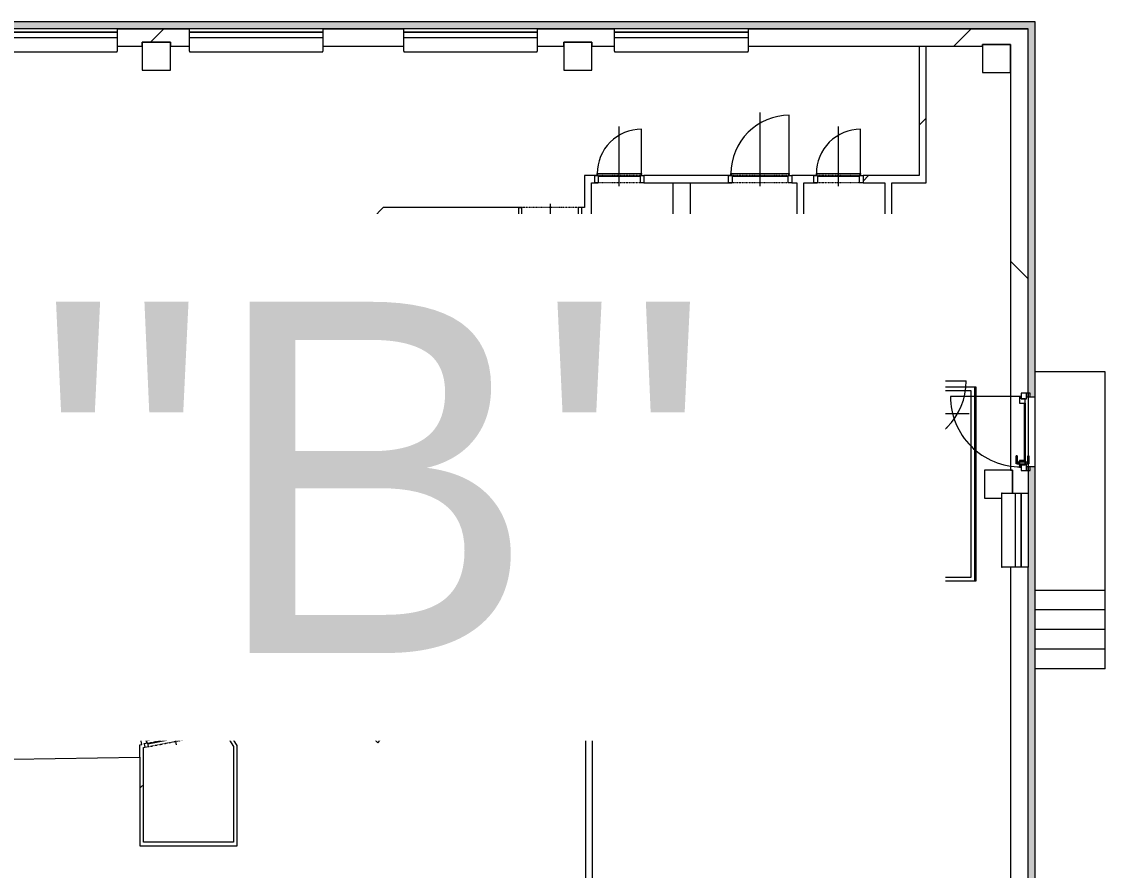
# Model space of a CAD drawing. Header units: millimetres. Extents: x 48671 to 278361, y -45352 to 20466.
# Drawn here: x 198728 to 214153, y -4219 to 7864 of the extents above; entities that cross this region are included whole.
import ezdxf

# ---------------------------------------------------------------- set-up
doc = ezdxf.new("R2010")
doc.units = ezdxf.units.MM
doc.linetypes.add('Čerchovaná se dvěma tečkami', pattern=[2.59, 1, -0.53, 0, -0.53, 0, -0.53])
for name, color, linetype, lineweight in [('A-AREA', 32, 'Continuous', 13), ('A-DOOR', 31, 'Continuous', 13), ('A-DOOR-FRAM', 31, 'Continuous', 25), ('A-FLOR', 192, 'Continuous', 13), ('A-FLOR-HRAL', 11, 'Continuous', 13), ('A-GENM', 13, 'Continuous', 13), ('A-GLAZ', 151, 'Continuous', 13), ('A-GLAZ-SILL', 1, 'Continuous', 13), ('A-WALL', 113, 'Continuous', 13), ('A-WALL-PATT', 111, 'Continuous', 35), ('G-ANNO-TEXT', 231, 'Continuous', 9), ('I-FURN', 30, 'Continuous', 13), ('S-COLS', 52, 'Continuous', 13), ('S-STRS', 31, 'Continuous', 13), ('S-STRS-MBND', 31, 'Continuous', 13)]:
    doc.layers.add(name, color=color, linetype=linetype, lineweight=lineweight)
doc.styles.add('Arial_3', font='arial.ttf', dxfattribs={"height": 5000})
pattern_1 = [(45, (128745, 0), (-7184.2, 7184.2), []), (45, (131618, 0), (-7184.2, 7184.2), []), (45, (137366, 0), (-4310.5, 10057.9), [4064, -2032, 67.06, -1964.94])]
pattern_2 = [(45, (128744.6, 0), (-4242.64, 4242.64), [])]
pattern_3 = [(45, (128745, 0), (-7184.2, 7184.2), []), (45, (131618, -3e-12), (-7184.2, 7184.2), []), (45, (137366, -7e-12), (-4310.5, 10057.9), [4064, -2032, 67.06, -1964.94])]

# ---------------------------------------------------------------- blocks, each defined once
blk = doc.blocks.new('OKNO_2k_ - OKNO_2k_1900x1400-1963744-Mapka _ závislý 4')
at = {"layer": 'A-GLAZ', "lineweight": 9}
for p, q in [((-950, 126), (950, 126)), ((-950, 75), (-950, 126)), ((950, 75), (-950, 75)), ((-950, 75), (950, 75)), ((-950, -5), (-950, 75)), ((950, 126), (950, 75)), ((950, 75), (950, -5)), ((950, -5), (-950, -5))]:
    blk.add_line(p, q, dxfattribs=at)
blk = doc.blocks.new('Betonový čtvercový sloup - 400 x 400-2030943-Mapka _ závislý 4')
at = {"layer": 'S-COLS', "lineweight": 9}
h = blk.add_hatch(dxfattribs=at)
h.set_pattern_fill('FP_205', color=256, style=0, pattern_type=2)
h.set_pattern_definition([(45, (-77898, -1279), (-7184.2, 7184.2), []), (45, (-75025, -1279), (-7184.2, 7184.2), []), (45, (-69277, -1279), (-4310.5, 10057.9), [4064, -2032, 67.06, -1964.94])])
h.paths.add_polyline_path([(200, -200), (200, 200), (-200, 200), (-200, -200)])
for p, q in [((200, 200), (-200, 200)), ((-200, 200), (-200, -200)), ((200, -200), (200, 200)), ((-200, -200), (200, -200))]:
    blk.add_line(p, q, dxfattribs=at)
blk = doc.blocks.new('Betonový čtvercový sloup - 400 x 400-V89-Mapka _ závislý 4')
at = {"layer": 'S-COLS', "lineweight": 9}
h = blk.add_hatch(dxfattribs=at)
h.set_pattern_fill('FP_206', color=256, style=0, pattern_type=2)
h.set_pattern_definition([(45, (-71899, -1279), (-7184.2, 7184.2), []), (45, (-69026, -1279), (-7184.2, 7184.2), []), (45, (-63278, -1279), (-4310.5, 10057.9), [4064, -2032, 67.06, -1964.94])])
h.paths.add_polyline_path([(200, -200), (200, 200), (-200, 200), (-200, -200)])
for p, q in [((200, 200), (-200, 200)), ((-200, 200), (-200, -200)), ((200, -200), (200, 200)), ((-200, -200), (200, -200))]:
    blk.add_line(p, q, dxfattribs=at)
blk = doc.blocks.new('OKNO_1k - OKNO_1k_900x550-2034296-Mapka _ závislý 4')
at = {"layer": 'A-GLAZ', "lineweight": 9}
for p, q in [((-525, 126), (525, 126)), ((-525, 25), (-525, 126)), ((525, 25), (-525, 25)), ((-525, 25), (525, 25)), ((-525, -55), (-525, 25)), ((525, 126), (525, 25)), ((525, 25), (525, -55)), ((525, -55), (-525, -55))]:
    blk.add_line(p, q, dxfattribs=at)
blk = doc.blocks.new('parapet s nosem_vnitní - parapet s nosem_vnitní-1688577-Mapka _ závislý 4')
at = {"layer": 'A-GENM', "lineweight": 9}
for p, q in [((-525, -190), (-525, 0)), ((525, 0), (525, -190)), ((-525, -190), (-525, -200)), ((-525, -200), (525, -200)), ((-525, -200), (525, -200)), ((525, -200), (525, -190))]:
    blk.add_line(p, q, dxfattribs=at)
blk = doc.blocks.new('parapet s nosem_vnitní - parapet s nosem_vnitní-1349022-Mapka _ závislý 4')
at = {"layer": 'A-GENM', "lineweight": 9}
for p, q in [((-950, -190), (-950, 0)), ((950, 0), (950, -190)), ((-950, -190), (-950, -200)), ((-950, -200), (950, -200)), ((-950, -200), (950, -200)), ((950, -200), (950, -190))]:
    blk.add_line(p, q, dxfattribs=at)
blk = doc.blocks.new('OKNO_dvere vchod_1k_nadsvetlik - vstupni dvere 1000_2200-1689678-Mapka _ závislý 4')
at = {"layer": 'A-GLAZ', "lineweight": 9}
for p, q in [((-990, -20), (-1040, -20)), ((-1040, -20), (-1040, -71)), ((-1040, -70), (-1040, -150)), ((-960, -70), (-1040, -70)), ((-1040, -71), (-990, -71)), ((-1040, -150), (-960, -150)), ((-995, -150), (-995, -1155)), ((-960, -150), (-995, -150)), ((-995, -150), (-995, -170)), ((-990, -71), (-990, -20)), ((-960, -150), (-960, -70)), ((-960, -90), (-960, -150)), ((-900, -90), (-960, -90)), ((-900, -170), (-900, -90)), ((-900, -90), (-80, -90)), ((-147, -40), (-37, -40)), ((-37, -40), (-147, -40)), ((-147, -53), (-147, -40)), ((-147, -40), (-147, -53)), ((-147, -53), (-37, -53)), ((-37, -53), (-147, -53)), ((-20, -90), (-80, -90)), ((-80, -90), (-80, -170)), ((-70, -80), (-70, -180)), ((-24, -80), (-70, -80)), ((-24, -80), (-70, -80)), ((-24, -80), (-70, -80)), ((-24, -80), (-70, -80)), ((-57, -53), (-57, -207)), ((-37, -53), (-57, -53)), ((-37, -53), (-57, -53)), ((-51, -80), (-43, -80)), ((-51, -80), (-43, -80)), ((-37, -40), (-37, -53)), ((-37, -40), (-37, -53)), ((-37, -207), (-37, -53)), ((-24, -180), (-24, -80)), ((-24, -180), (-24, -151)), ((60, -70), (-20, -70)), ((-20, -70), (-20, -150)), ((-20, -150), (-20, -90)), ((-20, -150), (60, -150)), ((15, -150), (-20, -150)), ((60, -20), (10, -20)), ((10, -20), (10, -71)), ((10, -71), (60, -71)), ((15, -170), (15, -150)), ((60, -71), (60, -20)), ((60, -150), (60, -70)), ((-995, -170), (-900, -170)), ((-147, -207), (-37, -207)), ((-37, -207), (-147, -207)), ((-147, -207), (-147, -220)), ((-147, -220), (-147, -207)), ((-147, -220), (-37, -220)), ((-37, -220), (-147, -220)), ((-80, -170), (15, -170)), ((-70, -180), (-24, -180)), ((-70, -180), (-24, -180)), ((-70, -180), (-24, -180)), ((-70, -180), (-24, -180)), ((-57, -207), (-37, -207)), ((-57, -207), (-37, -207)), ((-43, -180), (-51, -180)), ((-43, -180), (-51, -180)), ((-37, -207), (-37, -220)), ((-37, -207), (-37, -220))]:
    blk.add_line(p, q, dxfattribs=at)
blk.add_arc((-995, -150), 1005, 270, 0, dxfattribs=at)
at = {"layer": 'A-GLAZ-SILL', "lineweight": 9}
blk.add_line((-1040, -50), (60, -50), dxfattribs=at)
blk = doc.blocks.new('DVERE_1k_oblozka - DD03_01_600x1970_koupelna-2058719-Mapka _ závislý 4')
at = {"layer": 'A-DOOR', "lineweight": 9}
for p, q in [((-315, 47), (-315, 707)), ((0, -103), (0, 747)), ((-300, 47), (-350, 47)), ((-350, 47), (-350, -53)), ((315, 77), (-315, 77)), ((-315, 77), (-315, 62)), ((-315, 62), (-300, 62)), ((-300, -53), (-300, 47)), ((-300, 37), (300, 37)), ((205, 77), (-205, 77)), ((300, 62), (315, 62)), ((350, 47), (300, 47)), ((300, 47), (300, -53)), ((315, 62), (315, 77)), ((315, 77), (315, 47)), ((350, -53), (350, 47)), ((-350, -53), (-300, -53)), ((300, -53), (350, -53))]:
    blk.add_line(p, q, dxfattribs=at)
at = {"layer": 'A-DOOR', "linetype": 'Čerchovaná se dvěma tečkami', "lineweight": 9}
for p, q in [((-300, 47), (300, 47)), ((-300, -53), (300, -53))]:
    blk.add_line(p, q, dxfattribs=at)
at = {"layer": 'A-DOOR', "lineweight": 9}
blk.add_arc((-315, 77), 630, 360, 90, dxfattribs=at)
at = {"layer": 'A-DOOR-FRAM', "lineweight": 9}
for p, q in [((-300, 47), (-350, 47)), ((-300, -53), (-300, 47)), ((300, 47), (300, -53)), ((300, 47), (350, 47)), ((-350, -53), (-300, -53)), ((350, -53), (300, -53))]:
    blk.add_line(p, q, dxfattribs=at)
blk = doc.blocks.new('DVERE_1k_oblozka - DD03_01_600x1970_koupelna-2058716-Mapka _ závislý 4')
at = {"layer": 'A-DOOR', "lineweight": 9}
for p, q in [((-350, 53), (-300, 53)), ((-350, -47), (-350, 53)), ((-300, 53), (-300, -47)), ((0, 103), (0, -747)), ((300, 53), (350, 53)), ((300, -47), (300, 53)), ((350, 53), (350, -47)), ((-300, -47), (-350, -47)), ((-315, -47), (-315, -707)), ((-315, -62), (-300, -62)), ((-315, -77), (-315, -62)), ((315, -77), (-315, -77)), ((-300, -37), (300, -37)), ((205, -77), (-205, -77)), ((350, -47), (300, -47)), ((300, -62), (315, -62)), ((315, -77), (315, -47)), ((315, -62), (315, -77))]:
    blk.add_line(p, q, dxfattribs=at)
at = {"layer": 'A-DOOR', "linetype": 'Čerchovaná se dvěma tečkami', "lineweight": 9}
for p, q in [((-300, 53), (300, 53)), ((-300, -47), (300, -47))]:
    blk.add_line(p, q, dxfattribs=at)
at = {"layer": 'A-DOOR', "lineweight": 9}
blk.add_arc((-315, -77), 630, 270, 0, dxfattribs=at)
at = {"layer": 'A-DOOR-FRAM', "lineweight": 9}
for p, q in [((-350, 53), (-300, 53)), ((-300, 53), (-300, -47)), ((300, -47), (300, 53)), ((350, 53), (300, 53)), ((-300, -47), (-350, -47)), ((300, -47), (350, -47))]:
    blk.add_line(p, q, dxfattribs=at)
blk = doc.blocks.new('DVERE_1k_oblozka - DD03_01_900x1970-2058718-Mapka _ závislý 4')
at = {"layer": 'A-DOOR', "lineweight": 9}
for p, q in [((-465, 47), (-465, 1007)), ((0, -103), (0, 1047)), ((-450, 47), (-500, 47)), ((-500, 47), (-500, -53)), ((465, 77), (-465, 77)), ((-465, 77), (-465, 62)), ((-465, 62), (-450, 62)), ((-450, -53), (-450, 47)), ((-450, 37), (450, 37)), ((355, 77), (-355, 77)), ((450, 62), (465, 62)), ((500, 47), (450, 47)), ((450, 47), (450, -53)), ((465, 62), (465, 77)), ((465, 77), (465, 47)), ((500, -53), (500, 47)), ((-500, -53), (-450, -53)), ((450, -53), (500, -53))]:
    blk.add_line(p, q, dxfattribs=at)
at = {"layer": 'A-DOOR', "linetype": 'Čerchovaná se dvěma tečkami', "lineweight": 9}
for p, q in [((-450, 47), (450, 47)), ((-450, -53), (450, -53))]:
    blk.add_line(p, q, dxfattribs=at)
at = {"layer": 'A-DOOR', "lineweight": 9}
blk.add_arc((-465, 77), 930, 360, 90, dxfattribs=at)
at = {"layer": 'A-DOOR-FRAM', "lineweight": 9}
for p, q in [((-450, 47), (-500, 47)), ((-450, -53), (-450, 47)), ((450, 47), (450, -53)), ((450, 47), (500, 47)), ((-500, -53), (-450, -53)), ((500, -53), (450, -53))]:
    blk.add_line(p, q, dxfattribs=at)
blk = doc.blocks.new('DVERE_1k_oblozka - DD03_01_800x1970_koupelna-1930961-Mapka _ závislý 4')
at = {"layer": 'A-DOOR', "lineweight": 9}
for p, q in [((-415, 72), (-415, 932)), ((0, -128), (0, 972)), ((-400, 72), (-450, 72)), ((-450, 72), (-450, -78)), ((415, 102), (-415, 102)), ((-415, 102), (-415, 87)), ((-415, 87), (-400, 87)), ((-400, -78), (-400, 72)), ((-400, 62), (400, 62)), ((305, 102), (-305, 102)), ((400, 87), (415, 87)), ((450, 72), (400, 72)), ((400, 72), (400, -78)), ((415, 87), (415, 102)), ((415, 102), (415, 72)), ((450, -78), (450, 72)), ((-450, -78), (-400, -78)), ((400, -78), (450, -78))]:
    blk.add_line(p, q, dxfattribs=at)
at = {"layer": 'A-DOOR', "linetype": 'Čerchovaná se dvěma tečkami', "lineweight": 9}
for p, q in [((-400, 72), (400, 72)), ((-400, -78), (400, -78))]:
    blk.add_line(p, q, dxfattribs=at)
at = {"layer": 'A-DOOR', "lineweight": 9}
blk.add_arc((-415, 102), 830, 360, 90, dxfattribs=at)
at = {"layer": 'A-DOOR-FRAM', "lineweight": 9}
for p, q in [((-400, 72), (-450, 72)), ((-400, -78), (-400, 72)), ((400, 72), (400, -78)), ((400, 72), (450, 72)), ((-450, -78), (-400, -78)), ((450, -78), (400, -78))]:
    blk.add_line(p, q, dxfattribs=at)
blk = doc.blocks.new('DVERE_1k_oblozka - DD03_01_600x1970_koupelna-2058720-Mapka _ závislý 4')
at = {"layer": 'A-DOOR', "lineweight": 9}
for p, q in [((0, -128), (0, 772)), ((-315, 72), (-315, 732)), ((-300, 72), (-350, 72)), ((-350, 72), (-350, -78)), ((315, 102), (-315, 102)), ((-315, 102), (-315, 87)), ((-315, 87), (-300, 87)), ((-300, -78), (-300, 72)), ((-300, 62), (300, 62)), ((205, 102), (-205, 102)), ((300, 87), (315, 87)), ((350, 72), (300, 72)), ((300, 72), (300, -78)), ((315, 87), (315, 102)), ((315, 102), (315, 72)), ((350, -78), (350, 72)), ((-350, -78), (-300, -78)), ((300, -78), (350, -78))]:
    blk.add_line(p, q, dxfattribs=at)
at = {"layer": 'A-DOOR', "linetype": 'Čerchovaná se dvěma tečkami', "lineweight": 9}
for p, q in [((-300, 72), (300, 72)), ((-300, -78), (300, -78))]:
    blk.add_line(p, q, dxfattribs=at)
at = {"layer": 'A-DOOR', "lineweight": 9}
blk.add_arc((-315, 102), 630, 360, 90, dxfattribs=at)
at = {"layer": 'A-DOOR-FRAM', "lineweight": 9}
for p, q in [((-300, 72), (-350, 72)), ((-300, -78), (-300, 72)), ((300, 72), (300, -78)), ((300, 72), (350, 72)), ((-350, -78), (-300, -78)), ((350, -78), (300, -78))]:
    blk.add_line(p, q, dxfattribs=at)
blk = doc.blocks.new('DVERE_1k_oblozka - DD03_01_800x1970_koupelna-2058714-Mapka _ závislý 4')
at = {"layer": 'A-DOOR', "lineweight": 9}
for p, q in [((0, -103), (0, 947)), ((-415, 47), (-415, 907)), ((-400, 47), (-450, 47)), ((-450, 47), (-450, -53)), ((415, 77), (-415, 77)), ((-415, 77), (-415, 62)), ((-415, 62), (-400, 62)), ((-400, -53), (-400, 47)), ((-400, 37), (400, 37)), ((305, 77), (-305, 77)), ((400, 62), (415, 62)), ((450, 47), (400, 47)), ((400, 47), (400, -53)), ((415, 62), (415, 77)), ((415, 77), (415, 47)), ((450, -53), (450, 47)), ((-450, -53), (-400, -53)), ((400, -53), (450, -53))]:
    blk.add_line(p, q, dxfattribs=at)
at = {"layer": 'A-DOOR', "linetype": 'Čerchovaná se dvěma tečkami', "lineweight": 9}
for p, q in [((-400, 47), (400, 47)), ((-400, -53), (400, -53))]:
    blk.add_line(p, q, dxfattribs=at)
at = {"layer": 'A-DOOR', "lineweight": 9}
blk.add_arc((-415, 77), 830, 360, 90, dxfattribs=at)
at = {"layer": 'A-DOOR-FRAM', "lineweight": 9}
for p, q in [((-400, 47), (-450, 47)), ((-400, -53), (-400, 47)), ((400, 47), (400, -53)), ((400, 47), (450, 47)), ((-450, -53), (-400, -53)), ((450, -53), (400, -53))]:
    blk.add_line(p, q, dxfattribs=at)
blk = doc.blocks.new('DVERE_1k_oblozka - DD03_01_800x1970_koupelna-2058717-Mapka _ závislý 4')
at = {"layer": 'A-DOOR', "lineweight": 9}
for p, q in [((-450, 53), (-400, 53)), ((-450, -47), (-450, 53)), ((-400, 53), (-400, -47)), ((0, 103), (0, -947)), ((400, 53), (450, 53)), ((400, -47), (400, 53)), ((450, 53), (450, -47)), ((-400, -47), (-450, -47)), ((-415, -47), (-415, -907)), ((-415, -62), (-400, -62)), ((-415, -77), (-415, -62)), ((415, -77), (-415, -77)), ((-400, -37), (400, -37)), ((305, -77), (-305, -77)), ((450, -47), (400, -47)), ((400, -62), (415, -62)), ((415, -77), (415, -47)), ((415, -62), (415, -77))]:
    blk.add_line(p, q, dxfattribs=at)
at = {"layer": 'A-DOOR', "linetype": 'Čerchovaná se dvěma tečkami', "lineweight": 9}
for p, q in [((-400, 53), (400, 53)), ((-400, -47), (400, -47))]:
    blk.add_line(p, q, dxfattribs=at)
at = {"layer": 'A-DOOR', "lineweight": 9}
blk.add_arc((-415, -77), 830, 270, 0, dxfattribs=at)
at = {"layer": 'A-DOOR-FRAM', "lineweight": 9}
for p, q in [((-450, 53), (-400, 53)), ((-400, 53), (-400, -47)), ((400, -47), (400, 53)), ((450, 53), (400, 53)), ((-400, -47), (-450, -47)), ((400, -47), (450, -47))]:
    blk.add_line(p, q, dxfattribs=at)
blk = doc.blocks.new('Typ horního madla - Horní madlo_Vnitřní_-2021735-Mapka _ závislý 4')
at = {"layer": 'A-FLOR-HRAL', "lineweight": 9}
for p, q in [((81250, 2608), (81250, 2658)), ((82650, 2658), (81250, 2658)), ((83549, 2658), (82650, 2658)), ((83549, -97), (83549, 2658)), ((82650, 2608), (81250, 2608)), ((83499, 2608), (82650, 2608)), ((83499, -47), (83499, 2608)), ((78696, -47), (78696, -97)), ((78696, -47), (80352, -47)), ((78696, -97), (80375, -97)), ((80375, -97), (80352, -47)), ((80352, -47), (82336, -47)), ((80375, -97), (82336, -97)), ((82336, -47), (83499, -47)), ((82336, -97), (83549, -97))]:
    blk.add_line(p, q, dxfattribs=at)
blk = doc.blocks.new('Typ horního madla - Horní madlo_Vnitřní_-2021751-Mapka _ závislý 4')
at = {"layer": 'A-FLOR-HRAL', "lineweight": 9}
for p, q in [((80970, 1459), (80970, 1509)), ((82295, 1509), (80970, 1509)), ((82295, 1459), (80970, 1459)), ((82420, 1509), (82295, 1509)), ((82370, 1459), (82295, 1459)), ((82370, 1384), (82370, 1459)), ((82420, 1384), (82420, 1509)), ((82370, 1102), (82370, 1384)), ((82420, 1052), (82420, 1384)), ((78976, 1102), (78976, 1052)), ((78976, 1102), (79816, 1102)), ((79839, 1052), (79816, 1102)), ((79816, 1102), (82336, 1102)), ((82336, 1102), (82370, 1102)), ((78976, 1052), (79839, 1052)), ((79839, 1052), (82336, 1052)), ((82336, 1052), (82420, 1052))]:
    blk.add_line(p, q, dxfattribs=at)
blk = doc.blocks.new('Kóje - Kóje-2061615-Mapka _ závislý 4')
at = {"layer": 'I-FURN', "lineweight": 9}
for p, q in [((73972, 4123), (73684, 3825)), ((74108, 3991), (73972, 4123)), ((74160, 4045), (74108, 3991)), ((75065, 2804), (74160, 4045)), ((73684, 3825), (73821, 3702)), ((73821, 3702), (74611, 2602)), ((75368, 1291), (75065, 2804)), ((74611, 2602), (74886, 1290)), ((74886, 1290), (74622, -49)), ((75112, -258), (75417, 1291)), ((75417, 1291), (75368, 1291)), ((74622, -49), (73878, -1154)), ((74236, -1556), (75112, -258)), ((67354, -981), (67091, -1259)), ((67689, -1216), (67354, -981)), ((67482, -1523), (67689, -1216)), ((73878, -1154), (72768, -1878)), ((67091, -1259), (67482, -1523)), ((73001, -2362), (74236, -1556)), ((68519, -1773), (68311, -2082)), ((68684, -1884), (68519, -1773)), ((68884, -1916), (68684, -1884)), ((68827, -2280), (68884, -1916)), ((72768, -1878), (72572, -1920)), ((72572, -1920), (72641, -2243)), ((68311, -2082), (68530, -2229)), ((69814, -2080), (69752, -2440)), ((70006, -2113), (69814, -2080)), ((71421, -2104), (70006, -2113)), ((71617, -2065), (71421, -2104)), ((71694, -2425), (71617, -2065)), ((68530, -2229), (68827, -2280)), ((72641, -2243), (72895, -2194)), ((72895, -2194), (73001, -2362)), ((69752, -2440), (69855, -2458)), ((69855, -2458), (69855, -2638)), ((71665, -2430), (71694, -2425)), ((71665, -2606), (71665, -2430)), ((69855, -2638), (71665, -2606))]:
    blk.add_line(p, q, dxfattribs=at)
blk = doc.blocks.new('DVERE_1k_oblozka - DD03_01_800x1970_koupelna-2042788-Mapka _ závislý 4')
at = {"layer": 'A-DOOR', "lineweight": 9}
for p, q in [((-415, 22), (-415, 882)), ((0, -78), (0, 922)), ((-400, 22), (-450, 22)), ((-450, 22), (-450, -28)), ((415, 52), (-415, 52)), ((-415, 52), (-415, 37)), ((-415, 37), (-400, 37)), ((-400, -28), (-400, 22)), ((-400, 12), (400, 12)), ((305, 52), (-305, 52)), ((400, 37), (415, 37)), ((450, 22), (400, 22)), ((400, 22), (400, -28)), ((415, 37), (415, 52)), ((415, 52), (415, 22)), ((450, -28), (450, 22)), ((-450, -28), (-400, -28)), ((400, -28), (450, -28))]:
    blk.add_line(p, q, dxfattribs=at)
at = {"layer": 'A-DOOR', "linetype": 'Čerchovaná se dvěma tečkami', "lineweight": 9}
for p, q in [((-400, 22), (400, 22)), ((-400, -28), (400, -28))]:
    blk.add_line(p, q, dxfattribs=at)
at = {"layer": 'A-DOOR', "lineweight": 9}
blk.add_arc((-415, 52), 830, 360, 90, dxfattribs=at)
at = {"layer": 'A-DOOR-FRAM', "lineweight": 9}
for p, q in [((-400, 22), (-450, 22)), ((-400, -28), (-400, 22)), ((400, 22), (400, -28)), ((400, 22), (450, 22)), ((-450, -28), (-400, -28)), ((450, -28), (400, -28))]:
    blk.add_line(p, q, dxfattribs=at)

msp = doc.modelspace()

# ---------------------------------------------------------------- hatches: boundary and pattern name
at = {"layer": 'A-WALL-PATT', "lineweight": 9}
msp.add_hatch(color=256, dxfattribs=at).paths.add_polyline_path([(213153, 7764.2), (213153, 7864.2), (194193.9, 7864.2), (194193.9, 7764.2), (213103, 7764.2)])
h = msp.add_hatch(dxfattribs=at)
h.set_pattern_fill('FP_168', color=256, angle=-315, style=0, pattern_type=2)
h.set_pattern_definition([(225, (200750, 7764), (5747.4, -5747.4), []), (180, (191592, 5072), (-5747.4, -5747.4), [1016, -10478.7]), (225, (190576, 5072), (5747.4, -5747.4), [1016, -7112]), (270, (189857.4, 4353.7), (5747.4, -5747.4), [1016, -10478.7]), (315, (189857, 3338), (5747.4, 5747.4), [1016, -7112]), (180, (191592, 2619.3), (-5747.4, -5747.4), [1016, -10478.7]), (225, (192310, 3338), (5747.4, -5747.4), [1016, -7112]), (270, (192310, 4353.7), (5747.4, -5747.4), [1016, -10478.7]), (315, (191592, 5072), (5747.4, 5747.4), [1016, -7112]), (225, (188928.6, 1690.4), (5747.4, -5747.4), [2032, -6096])])
h.paths.add_polyline_path([(212803, 7514.3), (213053, 7514.3), (213053, 7764.3), (209066.9, 7764.3), (209066.9, 7514.3), (212403, 7514.3), (212403, 7539.3), (212803, 7539.3)])
h.paths.add_polyline_path([(204166.9, 7514.3), (204166.9, 7764.3), (203016.9, 7764.3), (203016.9, 7514.3)])
h.paths.add_polyline_path([(201116.9, 7514.3), (201116.9, 7764.3), (200086.9, 7764.3), (200086.9, 7514.3), (200443.9, 7514.3), (200443.9, 7574.3), (200843.9, 7574.3), (200843.9, 7514.3)])
h.paths.add_polyline_path([(194843.9, 7514.3), (198186.9, 7514.3), (198186.9, 7764.3), (194193.9, 7764.3), (194193.9, 7514.3), (194443.9, 7514.3)])
h.paths.add_polyline_path([(207166.9, 7514.3), (207166.9, 7764.3), (206066.9, 7764.3), (206066.9, 7514.3), (206443, 7514.3), (206443, 7574.3), (206843, 7574.3), (206843, 7514.3)])
h = msp.add_hatch(color=256, dxfattribs=at)
h.paths.add_polyline_path([(213153, -5126.6), (213153, 1524.3), (213103, 1524.3), (213083, 1474.3), (213053, 1474.3), (213053, -5126.6), (213103, -5126.6)])
h.paths.add_polyline_path([(213103, 2524.3), (213153, 2524.3), (213153, 7764.2), (213053, 7764.2), (213053, 2574.3), (213083, 2574.3)])
h = msp.add_hatch(dxfattribs=at)
h.set_pattern_fill('FP_145', color=256, style=0, pattern_type=2)
h.set_pattern_definition(pattern_2)
h.paths.add_polyline_path([(211601.5, 5671.9), (211601.5, 7514.3), (211501.5, 7514.3), (211501.5, 5671.9)])
h = msp.add_hatch(dxfattribs=at)
h.set_pattern_fill('FP_169', color=256, angle=45, style=0, pattern_type=2)
h.set_pattern_definition([(135, (213053, 4192.5), (-5747, -5747), []), (90, (210361, 13350.4), (-5747.4, 5747.4), [1016, -10478.7]), (135, (210361, 14366.4), (-5747.4, -5747.4), [1016, -7112]), (180, (209642.4, 15085), (-5747.4, -5747.4), [1016, -10478.7]), (225, (208626.4, 15085), (5747.4, -5747.4), [1016, -7112]), (90, (207908, 13350.4), (-5747.4, 5747.4), [1016, -10478.7]), (135, (208626.4, 12632), (-5747.4, -5747.4), [1016, -7112]), (180, (209642.4, 12632), (-5747.4, -5747.4), [1016, -10478.7]), (225, (210361, 13350.4), (5747.4, -5747.4), [1016, -7112]), (135, (206979, 16014), (-5747.4, -5747.4), [2032, -6096])])
h.paths.add_polyline_path([(213053, -4876.6), (213053, 99.3), (212803, 99.3), (212803, -4876.6), (212833, -4876.6)])
h.paths.add_polyline_path([(212873, 1149.3), (213053, 1149.3), (213032, 1474.3), (212953, 1479.3), (212953, 1614.3), (213003, 1614.3), (212981.2, 2434.3), (212933, 2434.3), (212953, 2494.4), (212953, 2574.3), (213053, 2574.3), (213053, 7514.3), (212803, 7514.3), (212803, 1479.3), (212833, 1474.3), (212833, 1149.3), (212872, 1149.3)])
h = msp.add_hatch(dxfattribs=at)
h.set_pattern_fill('FP_145', color=256, style=0, pattern_type=2)
h.set_pattern_definition(pattern_2)
h.paths.add_polyline_path([(209689.6, 5571.9), (210004.5, 5571.9), (210004.5, 5671.9), (209689.6, 5671.9)])
h.paths.add_polyline_path([(206739.5, 5571.9), (206884.5, 5571.9), (206884.5, 5671.9), (206739.5, 5671.9)])
h.paths.add_polyline_path([(211601.5, 5571.9), (211601.5, 5671.9), (210704.5, 5671.9), (210704.5, 5571.9), (211114.5, 5571.9)])
h.paths.add_polyline_path([(208247.1, 5571.9), (208789.6, 5571.9), (208789.6, 5671.9), (207584.5, 5671.9), (207584.5, 5571.9), (207997.1, 5571.9)])
h = msp.add_hatch(dxfattribs=at)
h.set_pattern_fill('FP_222', color=256, angle=45, style=0, pattern_type=2)
h.set_pattern_definition([(315, (207997, 1436), (5747, 5747), []), (270, (210689, -7722), (5747.4, -5747.4), [1016, -10478.7]), (315, (210689, -8738), (5747.4, 5747.4), [1016, -7112]), (2e-13, (211407.6, -9456.6), (5747.4, 5747.4), [1016, -10478.7]), (45, (212424, -9456.6), (-5747.4, 5747.4), [1016, -7112]), (270, (213142, -7722), (5747.4, -5747.4), [1016, -10478.7]), (315, (212424, -7004), (5747.4, 5747.4), [1016, -7112]), (2e-13, (211407.6, -7004), (5747.4, 5747.4), [1016, -10478.7]), (45, (210689, -7722), (-5747.4, 5747.4), [1016, -7112]), (315, (214071, -10385.4), (5747.4, 5747.4), [2032, -6096])])
h.paths.add_polyline_path([(208247.1, 3046.9), (208247.1, 5571.9), (207997.1, 5571.9), (207997.1, 3046.9)])
h = msp.add_hatch(dxfattribs=at)
h.set_pattern_fill('FP_145', color=256, style=0, pattern_type=2)
h.set_pattern_definition(pattern_2)
h.paths.add_polyline_path([(209859.6, 4006.9), (209859.6, 5571.9), (209759.6, 5571.9), (209759.6, 4006.9), (209797.8, 4006.9)])
h = msp.add_hatch(dxfattribs=at)
h.set_pattern_fill('FP_145', color=256, style=0, pattern_type=2)
h.set_pattern_definition(pattern_2)
h.paths.add_polyline_path([(211014.5, 3856.9), (211014.5, 4006.9), (210729.5, 4006.9), (210729.5, 3856.9)])
h.paths.add_polyline_path([(209480.3, 3856.9), (210029.5, 3856.9), (210029.5, 4006.9), (208247.1, 4006.9), (208247.1, 3856.9), (209380.3, 3856.9)])
h = msp.add_hatch(dxfattribs=at)
h.set_pattern_fill('FP_233', color=256, angle=45, style=0, pattern_type=2)
h.set_pattern_definition([(68.546, (128745, 0), (-9456, 3716), []), (68.546, (131379, 1148), (-9456, 3716), []), (68.546, (136648, 3444), (-7969.6, 7498.5), [4064, -2032, 67.06, -1964.94])])
h.paths.add_polyline_path([(203360.3, 2579.9), (203355.9, 2601.7), (203355.9, 2590.1)])
h.paths.add_polyline_path([(203814.6, 2777.8), (204934.3, 3265.7), (204914.3, 3311.6), (203794.9, 2823.8), (203809.3, 2804.1)])
h = msp.add_hatch(dxfattribs=at)
h.set_pattern_fill('FP_145', color=256, style=0, pattern_type=2)
h.set_pattern_definition(pattern_2)
h.paths.add_polyline_path([(211114.5, 2946.9), (211114.5, 3046.9), (206739.5, 3046.9), (206739.5, 2946.9), (209797.8, 2946.9)])
h = msp.add_hatch(dxfattribs=at)
h.set_pattern_fill('FP_151', color=256, angle=45, style=0, pattern_type=2)
h.set_pattern_definition(pattern_3)
h.paths.add_polyline_path([(205343.5, 1265.8), (205343.5, 1315.8), (204107.8, 1315.8), (204112.8, 1290.8), (204161.7, 1290.1), (204161.9, 1265.8)])
h = msp.add_hatch(dxfattribs=at)
h.set_pattern_fill('FP_232', color=256, angle=45, style=0, pattern_type=2)
h.set_pattern_definition([(22.455, (128745, 0), (-3880.7, 9389.7), []), (22.455, (131399, -1102), (-3880.7, 9389.7), []), (22.455, (136707, -3305), (-124.8, 10942), [4064, -2032, 67.06, -1964.94])])
h.paths.add_polyline_path([(204946.4, -720.1), (204965.6, -673.9), (203864.5, -216.9), (203856.4, -267.6), (204112.8, -374.1)])
h = msp.add_hatch(dxfattribs=at)
h.set_pattern_fill('FP_231', color=256, angle=45, style=0, pattern_type=2)
h.set_pattern_definition([(89, (128745, 0), (-10158.5, 177.3), []), (89, (130812, 1996), (-10158.5, 177.3), []), (89, (134946, 5989), (-10087.5, 4240.7), [4064, -2032, 67.06, -1964.94])])
h.paths.add_polyline_path([(203797.2, -2401.4), (203833.1, -2366.7), (203009.5, -1513.8), (202980.9, -1556.2), (203596.8, -2193.9)])
h = msp.add_hatch(dxfattribs=at)
h.set_pattern_fill('FP_230', color=256, angle=45, style=0, pattern_type=2)
h.set_pattern_definition([(55.876, (128745, 0), (-8410.7, 5699.6), []), (55.876, (131567, 542), (-8410.7, 5699.6), []), (55.876, (137211, 1627), (-6130.9, 9063.9), [4064, -2032, 67.06, -1964.94])])
h.paths.add_polyline_path([(201366.2, -2297.4), (201611.5, -2242.8), (201583.1, -2204.8), (201358.6, -2257.7)])
h = msp.add_hatch(dxfattribs=at)
h.set_pattern_fill('FP_234', color=256, angle=45, style=0, pattern_type=2)
h.set_pattern_definition([(77, (128745, 0), (-9899.6, 2285.5), []), (77, (131182, 1523), (-9899.6, 2285.5), []), (77, (136056, 4568), (-8985.4, 6245.3), [4064, -2032, 67.06, -1964.94])])
h.paths.add_polyline_path([(201744.6, -2455.8), (201744.6, -2361.4), (201615.7, -2198.5), (201587.3, -2204), (201686.2, -2362.4)])
h = msp.add_hatch(dxfattribs=at)
h.set_pattern_fill('FP_150', color=256, angle=45, style=0, pattern_type=2)
h.set_pattern_definition([(45, (128745, 0), (-7184.2, 7184.2), []), (45, (131618, -2e-12), (-7184.2, 7184.2), []), (45, (137366, -6e-12), (-4310.5, 10057.9), [4064, -2032, 67.06, -1964.94])])
h.paths.add_polyline_path([(200409.6, -3818.4), (200459.6, -3818.4), (200438.1, -2424.8), (200409.6, -2430.3), (200409.6, -3367.4)])
h = msp.add_hatch(dxfattribs=at)
h.set_pattern_fill('FP_150', color=256, angle=45, style=0, pattern_type=2)
h.set_pattern_definition(pattern_3)
h.paths.add_polyline_path([(201744.6, -3818.4), (201794.6, -3818.4), (201794.6, -2441.4), (201744.6, -2362.4), (201744.6, -3367.4)])
h = msp.add_hatch(dxfattribs=at)
h.set_pattern_fill('FP_151', color=256, angle=45, style=0, pattern_type=2)
h.set_pattern_definition(pattern_3)
h.paths.add_polyline_path([(201794.6, -3868.4), (201794.6, -3818.4), (200409.6, -3818.4), (200409.6, -3868.4), (201744.6, -3868.4)])
at = {"layer": 'S-COLS', "lineweight": 9}
h = msp.add_hatch(dxfattribs=at)
h.set_pattern_fill('FP_202', color=256, style=0, pattern_type=2)
h.set_pattern_definition(pattern_1)
h.paths.add_polyline_path([(200443.9, 7174.3), (200843.9, 7174.3), (200843.9, 7574.3), (200443.9, 7574.3), (200443.9, 7514.3)])
h = msp.add_hatch(dxfattribs=at)
h.set_pattern_fill('FP_202', color=256, style=0, pattern_type=2)
h.set_pattern_definition(pattern_1)
h.paths.add_polyline_path([(206443, 7174.3), (206843, 7174.3), (206843, 7574.3), (206443, 7574.3), (206443, 7514.3)])
h = msp.add_hatch(dxfattribs=at)
h.set_pattern_fill('FP_202', color=256, style=0, pattern_type=2)
h.set_pattern_definition(pattern_1)
h.paths.add_polyline_path([(212403, 7139.3), (212803, 7139.3), (212803, 7539.3), (212403, 7539.3), (212403, 7514.3)])
h = msp.add_hatch(dxfattribs=at)
h.set_pattern_fill('FP_202', color=256, style=0, pattern_type=2)
h.set_pattern_definition(pattern_1)
h.paths.add_polyline_path([(212433, 1079.3), (212675.9, 1079.3), (212683, 1149.3), (212833, 1149.3), (212833, 1479.3), (212433, 1479.3), (212433, 1149.3)])

# ---------------------------------------------------------------- linework, layer by layer
at = {"layer": 'A-AREA', "lineweight": 9}
msp.add_line((211214.5, 998.7), (211083.7, -290.9), dxfattribs=at)
at = {"layer": 'A-FLOR', "lineweight": 9}
for p, q in [((214153, 2878.5), (213153, 2878.5)), ((214153, -231.5), (214153, 2878.5)), ((213153, -231.5), (214153, -231.5))]:
    msp.add_line(p, q, dxfattribs=at)
at = {"layer": 'A-WALL', "lineweight": 9}
for p, q in [((213153, 7864.2), (194093.9, 7864.2)), ((201116.9, 7764.3), (200086.9, 7764.3)), ((200086.9, 7764.2), (201116.9, 7764.2)), ((204166.9, 7764.3), (203016.9, 7764.3)), ((203016.9, 7764.2), (204166.9, 7764.2)), ((207166.9, 7764.3), (206066.9, 7764.3)), ((206066.9, 7764.2), (207166.9, 7764.2)), ((213053, 7764.3), (209066.9, 7764.3)), ((209066.9, 7764.2), (213053, 7764.2)), ((213053, 2574.3), (213053, 7764.3)), ((213153, -5226.6), (213153, 7864.2)), ((200443.9, 7514.3), (200443.9, 7574.3)), ((200443.9, 7574.3), (200843.9, 7574.3)), ((200843.9, 7574.3), (200843.9, 7514.3)), ((206443, 7514.3), (206443, 7574.3)), ((206443, 7574.3), (206843, 7574.3)), ((206843, 7574.3), (206843, 7514.3)), ((200086.9, 7514.3), (200443.9, 7514.3)), ((200843.9, 7514.3), (201116.9, 7514.3)), ((203016.9, 7514.3), (204166.9, 7514.3)), ((206066.9, 7514.3), (206443, 7514.3)), ((206843, 7514.3), (207166.9, 7514.3)), ((209066.9, 7514.3), (212403, 7514.3)), ((211501.5, 7514.3), (211501.5, 5671.9)), ((211601.5, 5571.9), (211601.5, 7514.3)), ((212403, 7514.3), (212403, 7539.3)), ((212403, 7539.3), (212803, 7539.3)), ((212803, 7539.3), (212803, 1479.3)), ((206884.5, 5671.9), (206739.5, 5671.9)), ((206739.5, 5671.9), (206739.5, 5220.5)), ((206839.5, 5571.9), (206884.5, 5571.9)), ((206839.5, 3976.7), (206839.5, 5571.9)), ((208789.6, 5671.9), (207584.5, 5671.9)), ((207584.5, 5571.9), (208789.6, 5571.9)), ((207997.1, 5571.9), (207997.1, 3046.9)), ((208247.1, 3046.9), (208247.1, 5571.9)), ((210004.5, 5671.9), (209689.6, 5671.9)), ((209689.6, 5571.9), (209759.6, 5571.9)), ((209759.6, 5571.9), (209759.6, 4006.9)), ((209859.6, 5571.9), (210004.5, 5571.9)), ((209859.6, 4006.9), (209859.6, 5571.9)), ((211501.5, 5671.9), (210704.5, 5671.9)), ((210704.5, 5571.9), (211014.5, 5571.9)), ((211014.5, 5571.9), (211014.5, 4006.9)), ((211114.5, 5571.9), (211601.5, 5571.9)), ((211114.5, 3268.7), (211114.5, 5571.9)), ((203874.8, 5220.5), (202766.2, 4074.5)), ((205799.5, 5220.5), (203874.8, 5220.5)), ((206739.5, 5220.5), (206699.5, 5220.5)), ((202905.1, 4045.4), (203896.7, 5070.5)), ((203896.7, 5070.5), (205799.5, 5070.5)), ((206699.5, 5070.5), (206739.5, 5070.5)), ((206739.5, 5070.5), (206739.5, 2946.9)), ((206889.5, 3976.7), (206839.5, 3976.7)), ((206839.5, 3046.9), (206839.5, 3876.7)), ((206839.5, 3876.7), (206889.5, 3876.7)), ((207997.1, 3976.7), (207589.5, 3976.7)), ((207589.5, 3876.7), (207997.1, 3876.7)), ((209759.6, 4006.9), (208247.1, 4006.9)), ((208247.1, 3856.9), (209380.3, 3856.9)), ((209380.3, 3856.9), (209380.3, 3800.4)), ((209480.3, 3856.9), (210029.5, 3856.9)), ((209480.3, 3800.4), (209480.3, 3856.9)), ((210029.5, 4006.9), (209859.6, 4006.9)), ((211014.5, 4006.9), (210729.5, 4006.9)), ((210729.5, 3856.9), (211014.5, 3856.9)), ((211014.5, 3856.9), (211014.5, 3046.9)), ((204914.3, 3311.6), (203793.8, 2823.3)), ((203814.6, 2777.8), (204934.3, 3265.7)), ((204934.3, 3265.7), (204914.3, 3311.6)), ((211214.5, 3268.7), (211114.5, 3268.7)), ((211214.5, 2785.3), (211214.5, 3268.7)), ((209380.3, 3100.4), (209380.3, 3046.9)), ((209480.3, 3046.9), (209480.3, 3100.4)), ((206739.5, 2946.9), (211114.5, 2946.9)), ((209380.3, 3046.9), (206839.5, 3046.9)), ((211014.5, 3046.9), (209480.3, 3046.9)), ((211114.5, 2946.9), (211114.5, 2785.3)), ((203343, 2619.6), (203360.3, 2579.9)), ((213083, 2524.3), (213153, 2524.3)), ((213003, 1614.3), (213003, 2434.3)), ((211114.5, 1785.3), (211114.5, 1098.7)), ((211214.5, 998.7), (211214.5, 1785.3)), ((212803, 1479.3), (212833, 1479.3)), ((212833, 1479.3), (212833, 1149.3)), ((213053, 1474.3), (213053, 1149.3)), ((213153, 1524.3), (213083, 1524.3)), ((203624.7, 1315.8), (203624.7, 1265.8)), ((205343.5, 1315.8), (204107.8, 1315.8)), ((204156.9, 1265.8), (205343.5, 1265.8)), ((205343.5, 1265.8), (205343.5, 1315.8)), ((211114.5, 1098.7), (208564.5, 1098.7)), ((208564.5, 1051.8), (208564.5, 998.7)), ((208564.5, 998.7), (211214.5, 998.7)), ((212803, 99.3), (212803, -4876.6)), ((213053, -5126.6), (213053, 99.3)), ((206755.3, -98.3), (206755.3, -1105.6)), ((211085.2, -140.9), (206755.3, -98.3)), ((211083.7, -290.9), (211085.2, -140.9)), ((203848.2, -264.2), (204946.4, -720.1)), ((204965.6, -673.9), (203863.3, -216.4)), ((206855.3, -1105.6), (206855.3, -249.3)), ((206855.3, -249.3), (211083.7, -290.9)), ((214153, -1351.5), (214153, -231.5)), ((214153, -511.5), (213153, -511.5)), ((204946.4, -720.1), (204965.6, -673.9)), ((214153, -791.5), (213153, -791.5)), ((214153, -1071.5), (213153, -1071.5)), ((214153, -1351.5), (213153, -1351.5)), ((203833.1, -2366.7), (203009.5, -1513.8)), ((202980.9, -1556.2), (203797.2, -2401.4)), ((206755.3, -2005.6), (206755.3, -4534.8)), ((206855.3, -4876.6), (206855.3, -2005.6)), ((201385.5, -2242.8), (201356.8, -2248.3)), ((201366.2, -2297.4), (201615.7, -2249.4)), ((201615.7, -2249.4), (201744.6, -2455.8)), ((200472.9, -2418.1), (200459.6, -2420.7)), ((200459.6, -2471.6), (200482.4, -2467.2)), ((201744.6, -2455.8), (201744.6, -3818.4)), ((201794.6, -2441.4), (201745.2, -2362.4)), ((201794.6, -3868.4), (201794.6, -2441.4)), ((203797.2, -2401.4), (203833.1, -2366.7)), ((200409.6, -2606.2), (200409.6, -3868.4)), ((200459.6, -3818.4), (200459.6, -2471.6)), ((201744.6, -3818.4), (200459.6, -3818.4)), ((200409.6, -3868.4), (201794.6, -3868.4))]:
    msp.add_line(p, q, dxfattribs=at)
at = {"layer": 'S-COLS', "lineweight": 9}
for p, q in [((200843.9, 7574.3), (200443.9, 7574.3)), ((200443.9, 7574.3), (200443.9, 7514.3)), ((200843.9, 7514.3), (200843.9, 7574.3)), ((206843, 7574.3), (206443, 7574.3)), ((206443, 7574.3), (206443, 7514.3)), ((206843, 7514.3), (206843, 7574.3)), ((200443.9, 7514.3), (200443.9, 7174.3)), ((200843.9, 7174.3), (200843.9, 7514.3)), ((206443, 7514.3), (206443, 7174.3)), ((206843, 7174.3), (206843, 7514.3)), ((212803, 7539.3), (212403, 7539.3)), ((212403, 7539.3), (212403, 7514.3)), ((212403, 7514.3), (212403, 7139.3)), ((212803, 7514.3), (212803, 7539.3)), ((212803, 7139.3), (212803, 7514.3)), ((200443.9, 7174.3), (200843.9, 7174.3)), ((206443, 7174.3), (206843, 7174.3)), ((212403, 7139.3), (212803, 7139.3)), ((212803, 1479.3), (212433, 1479.3)), ((212433, 1479.3), (212433, 1079.3)), ((212833, 1479.3), (212803, 1479.3)), ((212833, 1149.3), (212833, 1479.3)), ((212433, 1079.3), (212683, 1079.3))]:
    msp.add_line(p, q, dxfattribs=at)
at = {"layer": 'S-STRS', "lineweight": 9}
for p, q in [((207720.3, 1102.2), (208000.3, 1102.2)), ((208000.3, 1102.2), (208280.3, 1102.2)), ((208280.3, 1102.2), (208560.3, 1102.2)), ((208560.3, 1102.2), (208560.5, 1102.2)), ((207720.3, 1051.8), (207720.3, -47.4)), ((207720.3, 1051.8), (207720.3, -47.4)), ((208000.3, 1051.8), (208000.3, -47.4)), ((208000.3, 1051.8), (208000.3, -47.4)), ((208280.3, 1051.8), (208280.3, 241.1)), ((208280.3, 1051.8), (208280.3, 241.1)), ((208560.3, 1051.8), (208560.3, 371.7)), ((208560.3, 1051.8), (208560.3, 371.7)), ((208840.3, 927.8), (208840.3, 502.2)), ((208840.3, 927.8), (208840.3, 502.2)), ((209120.3, 859.8), (209120.3, 632.8)), ((209120.3, 859.8), (209120.3, 632.8)), ((209400.3, 791.7), (209400.3, 763.4)), ((209400.3, 791.7), (209400.3, 763.4)), ((208280.3, 212.7), (208280.3, -47.4)), ((208280.3, 212.7), (208280.3, -47.4)), ((208560.3, 144.7), (208560.3, -47.4)), ((208560.3, 144.7), (208560.3, -47.4)), ((208840.3, 76.6), (208840.3, -47.4)), ((208840.3, 76.6), (208840.3, -47.4)), ((207720.3, -97.8), (208000.3, -97.8)), ((208000.3, -97.8), (208280.3, -97.8)), ((208280.3, -97.8), (208560.3, -97.8)), ((208560.3, -97.8), (208840.3, -97.8)), ((208840.3, -97.8), (209120.1, -97.8))]:
    msp.add_line(p, q, dxfattribs=at)
at = {"layer": 'S-STRS-MBND', "lineweight": 9}
for p, q in [((209714.5, 1458.5), (209714.5, 2658.5)), ((211114.5, 2658.5), (209714.5, 2658.5)), ((209994.5, 1458.5), (209994.5, 2658.5)), ((209994.5, 1458.5), (209994.5, 2658.5)), ((210274.5, 1458.5), (210274.5, 2658.5)), ((210274.5, 1458.5), (210274.5, 2658.5)), ((210554.5, 1458.5), (210554.5, 2658.5)), ((210554.5, 1458.5), (210554.5, 2658.5)), ((210834.5, 1458.5), (210834.5, 2658.5)), ((210834.5, 1458.5), (210834.5, 2658.5)), ((212314.5, 2658.5), (211114.5, 2658.5)), ((211114.5, 1458.5), (211114.5, 2658.5)), ((211114.5, 1458.5), (211114.5, 2658.5)), ((212314.5, -97.8), (212314.5, 2658.5)), ((211114.5, 1458.5), (209714.5, 1458.5)), ((211114.5, 1458.5), (211114.5, 1102.2)), ((208560.5, 1102.2), (211080.3, 1102.2)), ((208616.4, 982.2), (208560.5, 1102.2)), ((209120.3, 1102.2), (209120.3, 859.8)), ((209120.3, 1102.2), (209120.3, 859.8)), ((209400.3, 1102.2), (209400.3, 791.7)), ((209400.3, 1102.2), (209400.3, 791.7)), ((209680.3, 1102.2), (209680.3, -97.8)), ((209680.3, 1102.2), (209680.3, -97.8)), ((209960.3, 1102.2), (209960.3, -97.8)), ((209960.3, 1102.2), (209960.3, -97.8)), ((210240.3, 1102.2), (210240.3, -97.8)), ((210240.3, 1102.2), (210240.3, -97.8)), ((210520.3, 1102.2), (210520.3, -97.8)), ((210520.3, 1102.2), (210520.3, -97.8)), ((210800.3, 1102.2), (210800.3, -97.8)), ((210800.3, 1102.2), (210800.3, -97.8)), ((211114.5, 1102.2), (211080.3, 1102.2)), ((211080.3, 1102.2), (211080.3, -97.8)), ((211080.3, 1102.2), (211080.3, -97.8)), ((209440.3, 782), (208616.4, 982.2)), ((208840.3, 998.7), (208840.3, 927.8)), ((208840.3, 998.7), (208840.3, 927.8)), ((208240.3, 222.4), (209440.3, 782)), ((209120.3, 632.8), (209120.3, -97.8)), ((209120.3, 632.8), (209120.3, -97.8)), ((209400.3, 763.4), (209400.3, -97.8)), ((209400.3, 763.4), (209400.3, -97.8)), ((208840.3, 502.2), (208840.3, 76.6)), ((208840.3, 502.2), (208840.3, 76.6)), ((208560.3, 371.7), (208560.3, 144.7)), ((208560.3, 371.7), (208560.3, 144.7)), ((209064.1, 22.2), (208240.3, 222.4)), ((208280.3, 241.1), (208280.3, 212.7)), ((208280.3, 241.1), (208280.3, 212.7)), ((209120.1, -97.8), (209064.1, 22.2)), ((209120.1, -97.8), (211080.3, -97.8)), ((211080.3, -97.8), (212314.5, -97.8))]:
    msp.add_line(p, q, dxfattribs=at)

# ---------------------------------------------------------------- block references
at = {"layer": 'A-DOOR', "lineweight": 9}
for name, p, rotation in [('DVERE_1k_oblozka - DD03_01_800x1970_koupelna-2058717-Mapka _ závislý 4', (209239.6, 5624.8), 180), ('DVERE_1k_oblozka - DD03_01_600x1970_koupelna-2058716-Mapka _ závislý 4', (207234.5, 5624.8), 180), ('DVERE_1k_oblozka - DD03_01_600x1970_koupelna-2058716-Mapka _ závislý 4', (210354.5, 5624.8), 180), ('DVERE_1k_oblozka - DD03_01_800x1970_koupelna-1930961-Mapka _ závislý 4', (206249.5, 5142.7), 180), ('DVERE_1k_oblozka - DD03_01_600x1970_koupelna-2058716-Mapka _ závislý 4', (209433.2, 3450.4), 90), ('DVERE_1k_oblozka - DD03_01_900x1970-2058718-Mapka _ závislý 4', (211167.3, 2285.3), 270), ('DVERE_1k_oblozka - DD03_01_800x1970_koupelna-2058714-Mapka _ závislý 4', (206808.1, -1555.6), 270), ('DVERE_1k_oblozka - DD03_01_800x1970_koupelna-2042788-Mapka _ závislý 4', (200919, -2354.9), 10.87582456481287)]:
    msp.add_blockref(name, p, dxfattribs=dict(at, rotation=rotation))
for name, p in [('DVERE_1k_oblozka - DD03_01_600x1970_koupelna-2058719-Mapka _ závislý 4', (207239.5, 3929.6)), ('DVERE_1k_oblozka - DD03_01_600x1970_koupelna-2058720-Mapka _ závislý 4', (210379.5, 3934.8))]:
    msp.add_blockref(name, p, dxfattribs=at)
at = {"layer": 'A-FLOR-HRAL', "lineweight": 9}
for name in ['Typ horního madla - Horní madlo_Vnitřní_-2021735-Mapka _ závislý 4', 'Typ horního madla - Horní madlo_Vnitřní_-2021751-Mapka _ závislý 4']:
    msp.add_blockref(name, (128744.6, 0), dxfattribs=at)
at = {"layer": 'A-GENM', "lineweight": 9}
for p in [(199136.9, 7634.3), (202066.9, 7634.3), (205116.9, 7634.3), (208116.9, 7634.3)]:
    msp.add_blockref('parapet s nosem_vnitní - parapet s nosem_vnitní-1349022-Mapka _ závislý 4', p, dxfattribs=at)
at = {"layer": 'A-GENM', "lineweight": 9, "rotation": 270.0000000000001}
msp.add_blockref('parapet s nosem_vnitní - parapet s nosem_vnitní-1688577-Mapka _ závislý 4', (212873, 624.3), dxfattribs=at)
at = {"layer": 'A-GLAZ', "lineweight": 9}
for p in [(199136.9, 7639.3), (202066.9, 7639.3), (205116.9, 7639.3), (208116.9, 7639.3)]:
    msp.add_blockref('OKNO_2k_ - OKNO_2k_1900x1400-1963744-Mapka _ závislý 4', p, dxfattribs=at)
at = {"layer": 'A-GLAZ', "lineweight": 9, "rotation": 270.0000000000001}
for name, p in [('OKNO_dvere vchod_1k_nadsvetlik - vstupni dvere 1000_2200-1689678-Mapka _ závislý 4', (213103, 1534)), ('OKNO_1k - OKNO_1k_900x550-2034296-Mapka _ závislý 4', (212928, 624.3))]:
    msp.add_blockref(name, p, dxfattribs=at)
at = {"layer": 'I-FURN', "lineweight": 9}
msp.add_blockref('Kóje - Kóje-2061615-Mapka _ závislý 4', (128744.6, 0), dxfattribs=at)
at = {"layer": 'S-COLS', "lineweight": 9}
for name, p in [('Betonový čtvercový sloup - 400 x 400-V89-Mapka _ závislý 4', (200643.9, 1279.3)), ('Betonový čtvercový sloup - 400 x 400-2030943-Mapka _ závislý 4', (206643, 1279.3))]:
    msp.add_blockref(name, p, dxfattribs=at)

# ---------------------------------------------------------------- next in the draw order: texts
at = {"layer": 'G-ANNO-TEXT', "color": 7, "insert": (198920.2, 3875.6), "char_height": 5000, "width": 11704.638, "attachment_point": 1, "style": 'Arial_3', "bg_fill": 3, "box_fill_scale": 1.25, "bg_fill_color": 256, "bg_fill_true_color": 13158600, "bg_fill_transparency": 0}
msp.add_mtext('"B"', dxfattribs=at)

doc.saveas('drawing.dxf')
